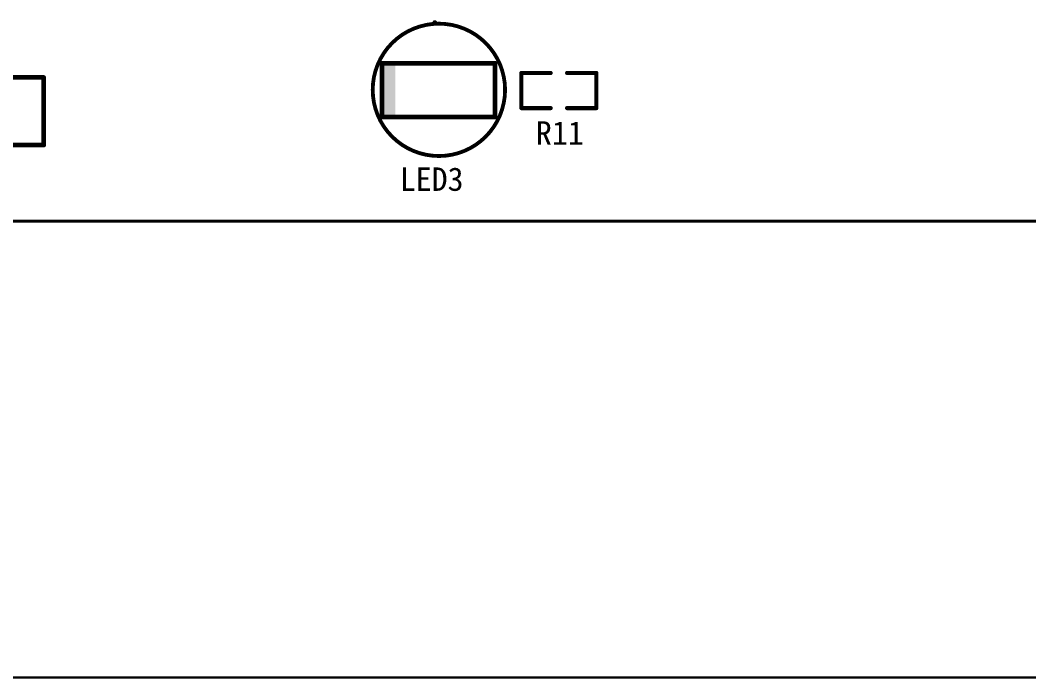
# Model space of a CAD drawing. Extents: x 761 to 1259, y 401 to 597.
# Drawn here: x 1005.3 to 1048.34, y 501.51 to 529.62 of the extents above; entities that cross this region are included whole.
import ezdxf

# ---------------------------------------------------------------- set-up
doc = ezdxf.new("R2010")
doc.units = 0
doc.header["$MEASUREMENT"] = 0
doc.layers.get('0').update_dxf_attribs({"linetype": 'CONTINUOUS'})
for name, color, linetype in [('BOTTOMOVERLAY', 7, 'CONTINUOUS'), ('KEEPOUTLAYER', 6, 'CONTINUOUS'), ('TOPOVERLAY', 7, 'CONTINUOUS')]:
    doc.layers.add(name, color=color, linetype=linetype)
doc.styles.get("Standard").update_dxf_attribs({"font": ''})
doc.styles.get('Standard').set_extended_font_data('SimSun')

# ---------------------------------------------------------------- blocks, each defined once
blk = doc.blocks.new('0603_120')
at = {"layer": 'TOPOVERLAY', "const_width": 0.178}
for points in [[(-0.75, 0.35), (-0.75, 1.6)], [(0.75, 1.6), (-0.75, 1.6)], [(0.75, 0.35), (0.75, 1.6)], [(-0.75, -1.6), (-0.75, -0.35)], [(0.75, -1.6), (0.75, -0.35)], [(0.75, -1.6), (-0.75, -1.6)]]:
    blk.add_lwpolyline(points, dxfattribs=at)
at = {"layer": 'TOPOVERLAY', "const_width": 0.0889}
for points in [[(-0.794, 1.6, 1), (-0.706, 1.6, 1)], [(-0.794, 1.6, 1), (-0.706, 1.6, 1)], [(0.706, 1.6, 1), (0.794, 1.6, 1)], [(0.706, 1.6, 1), (0.794, 1.6, 1)], [(-0.794, 0.35, 1), (-0.706, 0.35, 1)], [(0.706, 0.35, 1), (0.794, 0.35, 1)], [(-0.794, -0.35, 1), (-0.706, -0.35, 1)], [(0.706, -0.35, 1), (0.794, -0.35, 1)], [(-0.794, -1.6, 1), (-0.706, -1.6, 1)], [(-0.794, -1.6, 1), (-0.706, -1.6, 1)], [(0.706, -1.6, 1), (0.794, -1.6, 1)], [(0.706, -1.6, 1), (0.794, -1.6, 1)]]:
    blk.add_lwpolyline(points, format="xyb", close=True, dxfattribs=at)
blk = doc.blocks.new('0805LED_143')
at = {"layer": 'TOPOVERLAY', "const_width": 0.203}
for points in [[(-2.591, 1.149), (-0.686, 1.149)], [(-2.591, -1.137), (-2.591, 1.149)], [(-0.686, 1.149), (0.33, 1.149)], [(0.33, 1.149), (2.235, 1.149)], [(2.235, -1.137), (2.235, 1.149)], [(-2.591, -1.137), (-0.686, -1.137)], [(-0.686, -1.137), (0.33, -1.137)], [(0.33, -1.137), (2.235, -1.137)]]:
    blk.add_lwpolyline(points, dxfattribs=at)
at = {"layer": 'TOPOVERLAY', "const_width": 0.102}
for points in [[(-2.642, 1.149, 1), (-2.54, 1.149, 1)], [(-2.642, 1.149, 1), (-2.54, 1.149, 1)], [(-0.737, 1.149, 1), (-0.635, 1.149, 1)], [(-0.737, 1.149, 1), (-0.635, 1.149, 1)], [(0.279, 1.149, 1), (0.381, 1.149, 1)], [(0.279, 1.149, 1), (0.381, 1.149, 1)], [(2.184, 1.149, 1), (2.286, 1.149, 1)], [(2.184, 1.149, 1), (2.286, 1.149, 1)], [(-2.642, -1.137, 1), (-2.54, -1.137, 1)], [(-2.642, -1.137, 1), (-2.54, -1.137, 1)], [(-0.737, -1.137, 1), (-0.635, -1.137, 1)], [(-0.737, -1.137, 1), (-0.635, -1.137, 1)], [(0.279, -1.137, 1), (0.381, -1.137, 1)], [(0.279, -1.137, 1), (0.381, -1.137, 1)], [(2.184, -1.137, 1), (2.286, -1.137, 1)], [(2.184, -1.137, 1), (2.286, -1.137, 1)]]:
    blk.add_lwpolyline(points, format="xyb", close=True, dxfattribs=at)
at = {"layer": 'TOPOVERLAY'}
blk.add_solid([(-2.574, -1.136), (-2.015, -1.136), (-2.574, 1.15), (-2.015, 1.15)], dxfattribs=at)
blk = doc.blocks.new('1005_186')
at = {"layer": 'TOPOVERLAY', "const_width": 0.2}
for points in [[(-2.655, 1.458), (-2.655, -1.428)], [(2.679, 1.458), (-2.655, 1.458)], [(2.679, 1.458), (2.679, -1.428)], [(2.679, -1.428), (-2.655, -1.428)]]:
    blk.add_lwpolyline(points, dxfattribs=at)
at = {"layer": 'TOPOVERLAY', "const_width": 0.1}
for points in [[(-2.705, 1.458, 1), (-2.605, 1.458, 1)], [(-2.705, 1.458, 1), (-2.605, 1.458, 1)], [(2.629, 1.458, 1), (2.729, 1.458, 1)], [(2.629, 1.458, 1), (2.729, 1.458, 1)], [(-2.705, -1.428, 1), (-2.605, -1.428, 1)], [(-2.705, -1.428, 1), (-2.605, -1.428, 1)], [(2.629, -1.428, 1), (2.729, -1.428, 1)], [(2.629, -1.428, 1), (2.729, -1.428, 1)]]:
    blk.add_lwpolyline(points, format="xyb", close=True, dxfattribs=at)
at = {"layer": 'TOPOVERLAY'}
blk.add_solid([(1.93, -1.427), (2.678, -1.427), (1.93, 1.459), (2.678, 1.459)], dxfattribs=at)

msp = doc.modelspace()

# ---------------------------------------------------------------- linework, layer by layer
at = {"layer": 'BOTTOMOVERLAY', "const_width": 0.1}
msp.add_lwpolyline([(1022.966, 529.559, 1), (1023.016, 529.472, 1)], format="xyb", close=True, dxfattribs=at)
msp.add_lwpolyline([(1022.966, 529.559, 1), (1023.016, 529.472, 1)], format="xyb", close=True, dxfattribs=at)
at = {"layer": 'KEEPOUTLAYER'}
for points, const_width in [([(802.266, 521.043), (1137.266, 521.043)], 0.127), ([(1137.209, 501.56), (802.209, 501.56)], 0.1)]:
    msp.add_lwpolyline(points, dxfattribs=dict(at, const_width=const_width))
at = {"layer": 'TOPOVERLAY'}
for points, const_width in [([(1026.008, 526.643, 1), (1020.324, 526.643, 1)], 0.127), ([(1025.972, 526.643, 1), (1020.36, 526.643, 1)], 0.127), ([(1020.292, 526.643, 1), (1020.356, 526.643, 1)], 0.0635), ([(1020.328, 526.643, 1), (1020.392, 526.643, 1)], 0.0635), ([(1025.941, 526.643, 1), (1026.004, 526.643, 1)], 0.0635), ([(1025.977, 526.643, 1), (1026.04, 526.643, 1)], 0.0635)]:
    msp.add_lwpolyline(points, format="xyb", close=True, dxfattribs=dict(at, const_width=const_width))

# ---------------------------------------------------------------- block references
msp.add_blockref('0805LED_143', (1023.327, 526.624))
for name, p, rotation in [('1005_186', (1003.646, 525.743), 180), ('0603_120', (1028.286, 526.613), 270)]:
    msp.add_blockref(name, p, dxfattribs=dict(rotation=rotation))

# ---------------------------------------------------------------- texts
for s, p in [('R11', (1027.306, 524.303)), ('LED3', (1021.496, 522.333))]:
    msp.add_text(s, height=1, rotation=360, dxfattribs=at).set_placement(p)

doc.saveas('drawing.dxf')
